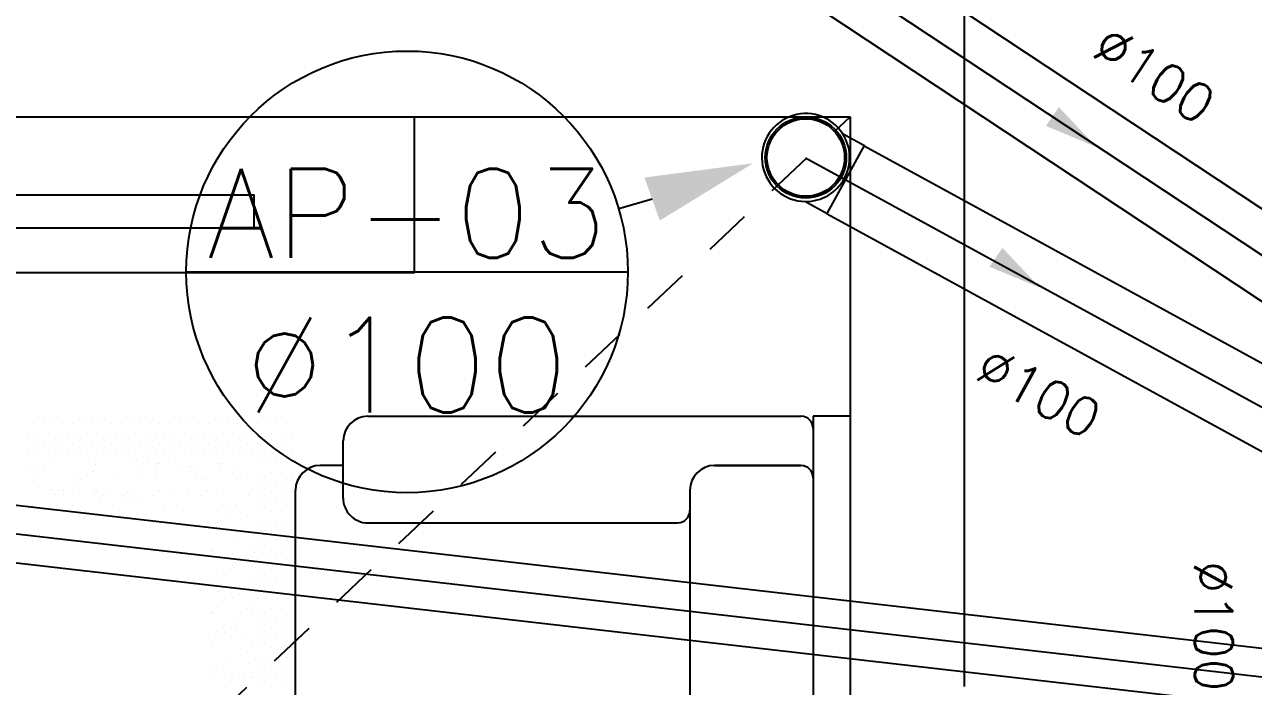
# Model space of a CAD drawing. Header units: millimetres. Extents: x 3923 to 4120, y 744 to 867.
# Drawn here: x 3979.021 to 3982.251, y 831.675 to 833.414 of the extents above; entities that cross this region are included whole.
import ezdxf
from ezdxf.enums import TextEntityAlignment as Align

# ---------------------------------------------------------------- set-up
doc = ezdxf.new("R2010")
doc.units = ezdxf.units.MM
doc.linetypes.add('HIDDEN2', pattern=[0.1875, 0.125, -0.0625])
for name, color, linetype in [('-HIDRO', 8, 'Continuous'), ('A-PEN-C', 4, 'Continuous'), ('Texto-Tubos', 7, 'Continuous'), ('TigreCad', 3, 'Continuous'), ('Tinterno', 9, 'Continuous'), ('TUBULAÇÃO_ESGOTO', 5, 'Continuous')]:
    doc.layers.add(name, color=color, linetype=linetype)
doc.styles.add('ROMANS', font='romans__.ttf', dxfattribs={"height": 0.1})
doc.styles.add('TCTUBOS-TXT', font='txt.shx')

# ---------------------------------------------------------------- blocks, each defined once
blk = doc.blocks.new('A$C7AFB675E')
at = {"color": 8}
for p, q in [((3.5035, 3.7432), (3.5035, 3.6832)), ((3.5035, 3.7432), (5.1585, 3.7432)), ((3.5035, 3.6832), (3.5635, 3.6832)), ((3.5235, 3.6832), (3.6035, 3.6832)), ((3.6035, 3.6832), (4.3135, 3.6832)), ((3.5035, 2.9606), (3.5035, 3.6632)), ((3.5835, 3.5232), (3.5835, 3.6632)), ((3.5835, 3.6632), (3.5835, 3.5232)), ((3.6235, 3.4832), (4.2935, 3.4832)), ((3.6765, 2.9606), (3.6765, 3.4632)), ((3.6365, 2.9206), (3.5435, 2.9206)), ((3.5835, 2.9206), (3.5835, 2.8832)), ((3.5835, 2.9206), (3.5835, 2.8832)), ((3.5319, 2.836), (3.5319, 2.836)), ((3.5634, 2.836), (3.5634, 2.836)), ((3.5949, 2.836), (3.5949, 2.836)), ((4.2935, 2.8432), (3.6235, 2.8432)), ((3.6264, 2.836), (3.6264, 2.836)), ((3.6579, 2.836), (3.6579, 2.836)), ((3.6894, 2.836), (3.6894, 2.836)), ((3.7209, 2.836), (3.7209, 2.836)), ((3.7524, 2.836), (3.7524, 2.836)), ((3.7839, 2.836), (3.7839, 2.836)), ((3.8154, 2.836), (3.8154, 2.836)), ((3.8469, 2.836), (3.8469, 2.836)), ((3.8784, 2.836), (3.8784, 2.836)), ((3.9099, 2.836), (3.9099, 2.836)), ((3.9414, 2.836), (3.9414, 2.836)), ((3.5162, 2.8282), (3.5162, 2.8282)), ((3.5162, 2.8124), (3.5162, 2.8124)), ((3.5319, 2.8203), (3.5319, 2.8203)), ((3.5477, 2.8282), (3.5477, 2.8282)), ((3.5477, 2.8124), (3.5477, 2.8124)), ((3.5634, 2.8203), (3.5634, 2.8203)), ((3.5792, 2.8282), (3.5792, 2.8282)), ((3.5792, 2.8124), (3.5792, 2.8124)), ((3.5949, 2.8203), (3.5949, 2.8203)), ((3.6107, 2.8282), (3.6107, 2.8282)), ((3.6107, 2.8124), (3.6107, 2.8124)), ((3.6264, 2.8203), (3.6264, 2.8203)), ((3.6422, 2.8282), (3.6422, 2.8282)), ((3.6422, 2.8124), (3.6422, 2.8124)), ((3.6579, 2.8203), (3.6579, 2.8203)), ((3.6737, 2.8282), (3.6737, 2.8282)), ((3.6737, 2.8124), (3.6737, 2.8124)), ((3.6894, 2.8203), (3.6894, 2.8203)), ((3.7052, 2.8282), (3.7052, 2.8282)), ((3.7052, 2.8124), (3.7052, 2.8124)), ((3.7209, 2.8203), (3.7209, 2.8203)), ((3.7367, 2.8282), (3.7367, 2.8282)), ((3.7367, 2.8124), (3.7367, 2.8124)), ((3.7524, 2.8203), (3.7524, 2.8203)), ((3.7682, 2.8282), (3.7682, 2.8282)), ((3.7682, 2.8124), (3.7682, 2.8124)), ((3.7839, 2.8203), (3.7839, 2.8203)), ((3.7997, 2.8282), (3.7997, 2.8282)), ((3.7997, 2.8124), (3.7997, 2.8124)), ((3.8154, 2.8203), (3.8154, 2.8203)), ((3.8312, 2.8282), (3.8312, 2.8282)), ((3.8312, 2.8124), (3.8312, 2.8124)), ((3.8469, 2.8203), (3.8469, 2.8203)), ((3.8627, 2.8282), (3.8627, 2.8282)), ((3.8627, 2.8124), (3.8627, 2.8124)), ((3.8784, 2.8203), (3.8784, 2.8203)), ((3.8942, 2.8282), (3.8942, 2.8282)), ((3.8942, 2.8124), (3.8942, 2.8124)), ((3.9099, 2.8203), (3.9099, 2.8203)), ((3.9257, 2.8282), (3.9257, 2.8282)), ((3.9257, 2.8124), (3.9257, 2.8124)), ((3.9414, 2.8203), (3.9414, 2.8203)), ((3.5162, 2.7967), (3.5162, 2.7967)), ((3.5319, 2.8045), (3.5319, 2.8045)), ((3.5477, 2.7967), (3.5477, 2.7967)), ((3.5634, 2.8045), (3.5634, 2.8045)), ((3.5792, 2.7967), (3.5792, 2.7967)), ((3.5949, 2.8045), (3.5949, 2.8045)), ((3.6107, 2.7967), (3.6107, 2.7967)), ((3.6264, 2.8045), (3.6264, 2.8045)), ((3.6422, 2.7967), (3.6422, 2.7967)), ((3.6579, 2.8045), (3.6579, 2.8045)), ((3.6737, 2.7967), (3.6737, 2.7967)), ((3.6894, 2.8045), (3.6894, 2.8045)), ((3.7052, 2.7967), (3.7052, 2.7967)), ((3.7209, 2.8045), (3.7209, 2.8045)), ((3.7367, 2.7967), (3.7367, 2.7967)), ((3.7524, 2.8045), (3.7524, 2.8045)), ((3.7682, 2.7967), (3.7682, 2.7967)), ((3.7839, 2.8045), (3.7839, 2.8045)), ((3.7997, 2.7967), (3.7997, 2.7967)), ((3.8154, 2.8045), (3.8154, 2.8045)), ((3.8312, 2.7967), (3.8312, 2.7967)), ((3.8469, 2.8045), (3.8469, 2.8045)), ((3.8627, 2.7967), (3.8627, 2.7967)), ((3.8784, 2.8045), (3.8784, 2.8045)), ((3.8942, 2.7967), (3.8942, 2.7967)), ((3.9099, 2.8045), (3.9099, 2.8045)), ((3.9257, 2.7967), (3.9257, 2.7967)), ((3.9414, 2.8045), (3.9414, 2.8045)), ((3.5162, 2.7809), (3.5162, 2.7809)), ((3.5319, 2.7888), (3.5319, 2.7888)), ((3.5319, 2.773), (3.5319, 2.773)), ((3.5477, 2.7809), (3.5477, 2.7809)), ((3.5634, 2.7888), (3.5634, 2.7888)), ((3.5634, 2.773), (3.5634, 2.773)), ((3.5792, 2.7809), (3.5792, 2.7809)), ((3.5949, 2.7888), (3.5949, 2.7888)), ((3.6107, 2.7809), (3.6107, 2.7809)), ((3.6247, 2.7727), (3.6247, 2.7727)), ((3.6264, 2.7888), (3.6264, 2.7888)), ((3.6422, 2.7809), (3.6422, 2.7809)), ((3.6579, 2.7888), (3.6579, 2.7888)), ((3.6737, 2.7809), (3.6737, 2.7809)), ((3.6894, 2.7888), (3.6894, 2.7888)), ((3.7052, 2.7809), (3.7052, 2.7809)), ((3.7209, 2.7888), (3.7209, 2.7888)), ((3.7254, 2.7763), (3.7254, 2.7763)), ((3.7309, 2.7751), (3.7309, 2.7751)), ((3.7367, 2.7809), (3.7367, 2.7809)), ((3.7524, 2.7888), (3.7524, 2.7888)), ((3.7682, 2.7809), (3.7682, 2.7809)), ((3.7739, 2.7747), (3.7739, 2.7747)), ((3.7839, 2.7888), (3.7839, 2.7888)), ((3.7997, 2.7809), (3.7997, 2.7809)), ((3.8154, 2.7888), (3.8154, 2.7888)), ((3.8225, 2.7731), (3.8225, 2.7731)), ((3.8312, 2.7809), (3.8312, 2.7809)), ((3.8469, 2.7888), (3.8469, 2.7888)), ((3.8627, 2.7809), (3.8627, 2.7809)), ((3.8711, 2.7715), (3.8711, 2.7715)), ((3.8777, 2.7755), (3.8777, 2.7755)), ((3.8784, 2.7888), (3.8784, 2.7888)), ((3.8942, 2.7809), (3.8942, 2.7809)), ((3.9099, 2.7888), (3.9099, 2.7888)), ((3.9257, 2.7809), (3.9257, 2.7809)), ((3.9264, 2.7732), (3.9264, 2.7732)), ((3.9414, 2.7888), (3.9414, 2.7888)), ((3.5162, 2.7652), (3.5162, 2.7652)), ((3.5319, 2.7573), (3.5319, 2.7573)), ((3.5477, 2.7652), (3.5477, 2.7652)), ((3.5634, 2.7573), (3.5634, 2.7573)), ((3.5976, 2.7537), (3.5976, 2.7537)), ((3.6289, 2.7681), (3.6289, 2.7681)), ((3.6319, 2.7678), (3.6319, 2.7678)), ((3.6642, 2.7647), (3.6642, 2.7647)), ((3.6882, 2.7581), (3.6882, 2.7581)), ((3.7185, 2.7703), (3.7185, 2.7703)), ((3.7291, 2.762), (3.7291, 2.762)), ((3.7826, 2.7673), (3.7826, 2.7673)), ((3.793, 2.7519), (3.793, 2.7519)), ((3.8109, 2.7693), (3.8109, 2.7693)), ((3.8151, 2.7647), (3.8151, 2.7647)), ((3.8597, 2.7629), (3.8597, 2.7629)), ((3.8845, 2.7649), (3.8845, 2.7649)), ((3.9047, 2.7668), (3.9047, 2.7668)), ((3.9196, 2.77), (3.9196, 2.77)), ((3.9246, 2.7601), (3.9246, 2.7601)), ((3.9408, 2.7551), (3.9408, 2.7551)), ((3.5162, 2.7494), (3.5162, 2.7494)), ((3.5162, 2.7337), (3.5162, 2.7337)), ((3.5319, 2.7415), (3.5319, 2.7415)), ((3.5477, 2.7494), (3.5477, 2.7494)), ((3.5477, 2.7337), (3.5477, 2.7337)), ((3.5634, 2.7415), (3.5634, 2.7415)), ((3.5932, 2.7499), (3.5932, 2.7499)), ((3.5958, 2.7406), (3.5958, 2.7406)), ((3.6033, 2.747), (3.6033, 2.747)), ((3.649, 2.7462), (3.649, 2.7462)), ((3.6519, 2.7454), (3.6519, 2.7454)), ((3.695, 2.7474), (3.695, 2.7474)), ((3.7005, 2.7438), (3.7005, 2.7438)), ((3.7264, 2.7415), (3.7264, 2.7415)), ((3.7414, 2.7452), (3.7414, 2.7452)), ((3.7457, 2.7406), (3.7457, 2.7406)), ((3.749, 2.7422), (3.749, 2.7422)), ((3.7513, 2.7377), (3.7513, 2.7377)), ((3.7913, 2.7388), (3.7913, 2.7388)), ((3.7976, 2.7406), (3.7976, 2.7406)), ((3.8352, 2.7427), (3.8352, 2.7427)), ((3.8457, 2.747), (3.8457, 2.747)), ((3.8461, 2.7391), (3.8461, 2.7391)), ((3.8947, 2.7375), (3.8947, 2.7375)), ((3.9219, 2.7396), (3.9219, 2.7396)), ((3.9277, 2.7418), (3.9277, 2.7418)), ((3.9319, 2.7371), (3.9319, 2.7371)), ((3.5162, 2.7179), (3.5162, 2.7179)), ((3.5319, 2.7258), (3.5319, 2.7258)), ((3.5477, 2.7179), (3.5477, 2.7179)), ((3.5634, 2.7258), (3.5634, 2.7258)), ((3.5796, 2.7221), (3.5796, 2.7221)), ((3.58, 2.7166), (3.58, 2.7166)), ((3.5931, 2.7201), (3.5931, 2.7201)), ((3.6286, 2.715), (3.6286, 2.715)), ((3.6563, 2.7295), (3.6563, 2.7295)), ((3.658, 2.7174), (3.658, 2.7174)), ((3.6597, 2.7305), (3.6597, 2.7305)), ((3.672, 2.7211), (3.672, 2.7211)), ((3.6763, 2.7165), (3.6763, 2.7165)), ((3.6771, 2.7134), (3.6771, 2.7134)), ((3.7257, 2.7118), (3.7257, 2.7118)), ((3.7581, 2.7271), (3.7581, 2.7271)), ((3.7658, 2.7186), (3.7658, 2.7186)), ((3.7886, 2.7183), (3.7886, 2.7183)), ((3.8144, 2.7174), (3.8144, 2.7174)), ((3.8535, 2.7155), (3.8535, 2.7155)), ((3.8552, 2.7286), (3.8552, 2.7286)), ((3.8582, 2.7177), (3.8582, 2.7177)), ((3.8625, 2.713), (3.8625, 2.713)), ((3.9088, 2.7266), (3.9088, 2.7266)), ((3.5162, 2.7022), (3.5162, 2.7022)), ((3.5319, 2.71), (3.5319, 2.71)), ((3.5319, 2.6943), (3.5319, 2.6943)), ((3.5477, 2.7022), (3.5477, 2.7022)), ((3.5634, 2.71), (3.5634, 2.71)), ((3.5634, 2.6943), (3.5634, 2.6943)), ((3.6026, 2.697), (3.6026, 2.697)), ((3.6068, 2.6923), (3.6068, 2.6923)), ((3.625, 2.6999), (3.625, 2.6999)), ((3.7194, 2.7092), (3.7194, 2.7092)), ((3.7219, 2.7073), (3.7219, 2.7073)), ((3.7743, 2.7103), (3.7743, 2.7103)), ((3.8212, 2.7067), (3.8212, 2.7067)), ((3.8228, 2.7087), (3.8228, 2.7087)), ((3.8714, 2.7071), (3.8714, 2.7071)), ((3.9174, 2.7054), (3.9174, 2.7054)), ((3.9199, 2.7055), (3.9199, 2.7055)), ((3.5162, 2.6864), (3.5162, 2.6864)), ((3.5319, 2.6785), (3.5319, 2.6785)), ((3.5477, 2.6864), (3.5477, 2.6864)), ((3.5634, 2.6785), (3.5634, 2.6785)), ((3.5869, 2.6728), (3.5869, 2.6728)), ((3.5886, 2.6859), (3.5886, 2.6859)), ((3.6025, 2.681), (3.6025, 2.681)), ((3.6318, 2.6893), (3.6318, 2.6893)), ((3.5162, 2.6707), (3.5162, 2.6707)), ((3.5162, 2.6549), (3.5162, 2.6549)), ((3.5319, 2.6628), (3.5319, 2.6628)), ((3.5477, 2.6707), (3.5477, 2.6707)), ((3.5477, 2.6549), (3.5477, 2.6549)), ((3.5634, 2.6628), (3.5634, 2.6628)), ((3.5842, 2.6523), (3.5842, 2.6523)), ((3.593, 2.6714), (3.593, 2.6714)), ((3.6269, 2.6704), (3.6269, 2.6704)), ((3.5162, 2.6392), (3.5162, 2.6392)), ((3.5319, 2.647), (3.5319, 2.647)), ((3.5477, 2.6392), (3.5477, 2.6392)), ((3.5634, 2.647), (3.5634, 2.647)), ((3.5776, 2.6485), (3.5776, 2.6485)), ((3.6261, 2.647), (3.6261, 2.647)), ((3.6491, 2.6496), (3.6491, 2.6496)), ((3.5162, 2.6234), (3.5162, 2.6234)), ((3.5319, 2.6313), (3.5319, 2.6313)), ((3.5319, 2.6155), (3.5319, 2.6155)), ((3.5477, 2.6234), (3.5477, 2.6234)), ((3.5634, 2.6313), (3.5634, 2.6313)), ((3.5634, 2.6155), (3.5634, 2.6155)), ((3.5797, 2.6181), (3.5797, 2.6181)), ((3.5804, 2.6212), (3.5804, 2.6212)), ((3.5847, 2.6166), (3.5847, 2.6166)), ((3.6028, 2.6166), (3.6028, 2.6166)), ((3.6248, 2.6215), (3.6248, 2.6215)), ((3.6464, 2.6291), (3.6464, 2.6291)), ((3.5162, 2.6077), (3.5162, 2.6077)), ((3.5319, 2.5998), (3.5319, 2.5998)), ((3.5477, 2.6077), (3.5477, 2.6077)), ((3.5634, 2.5998), (3.5634, 2.5998)), ((3.578, 2.605), (3.578, 2.605)), ((3.5929, 2.5929), (3.5929, 2.5929)), ((3.6048, 2.5947), (3.6048, 2.5947)), ((3.6316, 2.6108), (3.6316, 2.6108)), ((3.6419, 2.5948), (3.6419, 2.5948)), ((3.5162, 2.5919), (3.5162, 2.5919)), ((3.5162, 2.5762), (3.5162, 2.5762)), ((3.5319, 2.584), (3.5319, 2.584)), ((3.5477, 2.5919), (3.5477, 2.5919)), ((3.5477, 2.5762), (3.5477, 2.5762)), ((3.5634, 2.584), (3.5634, 2.584)), ((3.5753, 2.5845), (3.5753, 2.5845)), ((3.5767, 2.5826), (3.5767, 2.5826)), ((3.6253, 2.581), (3.6253, 2.581)), ((3.6402, 2.5817), (3.6402, 2.5817)), ((3.5162, 2.5604), (3.5162, 2.5604)), ((3.5319, 2.5683), (3.5319, 2.5683)), ((3.5319, 2.5525), (3.5319, 2.5525)), ((3.5477, 2.5604), (3.5477, 2.5604)), ((3.5634, 2.5683), (3.5634, 2.5683)), ((3.5634, 2.5525), (3.5634, 2.5525)), ((3.6278, 2.5696), (3.6278, 2.5696)), ((3.632, 2.5649), (3.632, 2.5649)), ((3.6375, 2.5612), (3.6375, 2.5612)), ((3.5162, 2.5447), (3.5162, 2.5447)), ((3.5319, 2.5368), (3.5319, 2.5368)), ((3.5477, 2.5447), (3.5477, 2.5447)), ((3.5634, 2.5368), (3.5634, 2.5368)), ((3.6004, 2.5485), (3.6004, 2.5485)), ((3.6247, 2.543), (3.6247, 2.543)), ((3.6315, 2.5324), (3.6315, 2.5324)), ((3.6489, 2.5469), (3.6489, 2.5469)), ((3.5162, 2.5289), (3.5162, 2.5289)), ((3.5162, 2.5132), (3.5162, 2.5132)), ((3.5319, 2.521), (3.5319, 2.521)), ((3.5477, 2.5289), (3.5477, 2.5289)), ((3.5477, 2.5132), (3.5477, 2.5132)), ((3.5634, 2.521), (3.5634, 2.521)), ((3.577, 2.5181), (3.577, 2.5181)), ((3.5827, 2.5189), (3.5827, 2.5189)), ((3.5927, 2.5145), (3.5927, 2.5145)), ((3.6256, 2.5165), (3.6256, 2.5165)), ((3.6312, 2.5139), (3.6312, 2.5139)), ((3.633, 2.527), (3.633, 2.527)), ((3.5162, 2.4974), (3.5162, 2.4974)), ((3.5319, 2.5053), (3.5319, 2.5053)), ((3.5477, 2.4974), (3.5477, 2.4974)), ((3.5634, 2.5053), (3.5634, 2.5053)), ((3.6056, 2.4938), (3.6056, 2.4938)), ((3.6285, 2.4934), (3.6285, 2.4934)), ((3.5162, 2.4817), (3.5162, 2.4817)), ((3.5319, 2.4895), (3.5319, 2.4895)), ((3.5319, 2.4738), (3.5319, 2.4738)), ((3.5477, 2.4817), (3.5477, 2.4817)), ((3.5634, 2.4895), (3.5634, 2.4895)), ((3.5634, 2.4738), (3.5634, 2.4738)), ((3.5995, 2.4825), (3.5995, 2.4825)), ((3.6099, 2.4892), (3.6099, 2.4892)), ((3.6481, 2.481), (3.6481, 2.481)), ((3.5162, 2.4659), (3.5162, 2.4659)), ((3.5319, 2.458), (3.5319, 2.458)), ((3.5477, 2.4659), (3.5477, 2.4659)), ((3.5634, 2.458), (3.5634, 2.458)), ((3.624, 2.4592), (3.624, 2.4592)), ((3.6246, 2.4645), (3.6246, 2.4645)), ((3.63, 2.4673), (3.63, 2.4673)), ((3.6313, 2.4539), (3.6313, 2.4539)), ((3.5162, 2.4502), (3.5162, 2.4502)), ((3.5162, 2.4344), (3.5162, 2.4344)), ((3.5319, 2.4423), (3.5319, 2.4423)), ((3.5477, 2.4502), (3.5477, 2.4502)), ((3.5477, 2.4344), (3.5477, 2.4344)), ((3.5634, 2.4423), (3.5634, 2.4423)), ((3.5746, 2.4501), (3.5746, 2.4501)), ((3.5926, 2.436), (3.5926, 2.436)), ((3.6223, 2.4461), (3.6223, 2.4461)), ((3.6232, 2.4485), (3.6232, 2.4485)), ((3.5162, 2.4187), (3.5162, 2.4187)), ((3.5319, 2.4265), (3.5319, 2.4265)), ((3.5477, 2.4187), (3.5477, 2.4187)), ((3.5634, 2.4265), (3.5634, 2.4265)), ((3.5835, 2.4181), (3.5835, 2.4181)), ((3.5878, 2.4134), (3.5878, 2.4134)), ((3.5998, 2.4181), (3.5998, 2.4181)), ((3.6196, 2.4256), (3.6196, 2.4256)), ((3.6484, 2.4165), (3.6484, 2.4165)), ((3.5319, 2.4108), (3.5319, 2.4108)), ((3.5634, 2.4108), (3.5634, 2.4108))]:
    blk.add_line(p, q, dxfattribs=at)
for centre, radius, start, end in [((3.5235, 3.6632), 0.02, 90, 180), ((3.6035, 3.6632), 0.02, 90, 180), ((3.6035, 3.6632), 0.02, 90, 180), ((3.6235, 3.5232), 0.04, 180, 270), ((3.6235, 3.5232), 0.04, 180, 270), ((3.6565, 3.4632), 0.02, 0, 90), ((3.5435, 2.9606), 0.04, 180, 270), ((3.6365, 2.9606), 0.04, 270, 0), ((3.6235, 2.8832), 0.04, 180, 270)]:
    blk.add_arc(centre, radius, start, end, dxfattribs=at)
blk = doc.blocks.new('j9n100s')
at = {"layer": 'TigreCad'}
for p, q in [((27.3, 50.8), (60, 50.8)), ((27.3, -50.8), (60, -50.8))]:
    blk.add_line(p, q, dxfattribs=at)
blk.add_circle((0, 0), 53.2, dxfattribs=at)
for start, end in [(61.785, 298.215), (298.215, 61.785)]:
    blk.add_arc((0, 0), 57.7, start, end, dxfattribs=at)
at = {"layer": 'Tinterno'}
blk.add_line((60, -50.8), (60, 50.8), dxfattribs=at)
blk.add_circle((0, 0), 51, dxfattribs=at)

msp = doc.modelspace()

# ---------------------------------------------------------------- linework, layer by layer
at = {"layer": '-HIDRO', "linetype": 'Continuous'}
for p, q in [((3981.4908, 840.1912), (3981.4908, 831.6745)), ((3976.1908, 833.1712), (3981.1908, 833.1712)), ((3981.1908, 833.1712), (3981.1908, 831.6745))]:
    msp.add_line(p, q, dxfattribs=at)
at = {"layer": '-HIDRO', "linetype": 'HIDDEN2'}
msp.add_line((3973.7908, 826.1778), (3981.1908, 833.1712), dxfattribs=at)
at = {"layer": '-HIDRO'}
for points in [[(3976.1908, 833.1712), (3980.0446, 833.1712), (3980.0446, 832.7609), (3976.1908, 832.7609)], [(3979.6247, 832.8798), (3979.6247, 832.9653), (3977.3288, 832.9653), (3977.3288, 832.8798)]]:
    msp.add_lwpolyline(points, close=True, dxfattribs=at)
at = {"layer": 'A-PEN-C'}
for p, q in [((3980.6704, 832.9552), (3980.5825, 832.929)), ((3979.4458, 832.7638), (3980.6065, 832.7638))]:
    msp.add_line(p, q, dxfattribs=at)
msp.add_circle((3980.0262, 832.7638), 0.5803, dxfattribs=at)
msp.add_solid([(3980.9359, 833.0492), (3980.6904, 832.8986), (3980.6503, 833.0118)], dxfattribs=at)
at = {"layer": 'TigreCad'}
for p, q in [((3981.2258, 833.6225), (3983.3448, 832.2199)), ((3981.1136, 833.453), (3983.3448, 831.9763)), ((3981.2277, 833.0949), (3983.3935, 831.9114)), ((3971.5929, 833.0013), (3983.3448, 831.6523)), ((3981.1303, 832.9165), (3983.2961, 831.7331)), ((3971.5757, 832.8512), (3983.3448, 831.5003))]:
    msp.add_line(p, q, dxfattribs=at)
at = {"layer": 'TUBULAÇÃO_ESGOTO'}
for p, q in [((3981.0696, 833.604), (3983.3448, 832.0981)), ((3981.0734, 833.0634), (3983.3448, 831.8222)), ((3971.3111, 832.9576), (3983.3448, 831.5763))]:
    msp.add_line(p, q, dxfattribs=at)
for points in [[(3981.8382, 833.0919), (3981.7053, 833.1473), (3981.7394, 833.1967)], [(3981.6899, 832.7221), (3981.557, 832.7775), (3981.5911, 832.8269)]]:
    msp.add_solid(points, dxfattribs=at)

# ---------------------------------------------------------------- block references
at = {"layer": '-HIDRO', "ltscale": 0.35, "xscale": 1.62, "yscale": 1.62, "zscale": 1.62, "rotation": 270}
msp.add_blockref('A$C7AFB675E', (3975.1269, 838.0603), dxfattribs=at)
at = {"layer": 'TigreCad', "xscale": 0.002, "yscale": 0.002, "zscale": 0.002, "rotation": 331.3457351754378}
msp.add_blockref('j9n100s', (3981.0742, 833.0643), dxfattribs=at)

# ---------------------------------------------------------------- texts
at = {"layer": 'A-PEN-C', "style": 'ROMANS'}
for s, height, p in [('AP-03', 0.234, (3980.0262, 832.8009)), ('%%C100', 0.24935, (3980.0247, 832.3945))]:
    msp.add_text(s, height=height, dxfattribs=at).set_placement(p, align=Align.CENTER)
at = {"layer": 'Texto-Tubos', "style": 'TCTUBOS-TXT'}
for rotation, p in [(326.4997, (3981.963, 833.2409)), (331.3457, (3981.6628, 832.4039)), (270.4648, (3982.0961, 831.8327))]:
    msp.add_text('%%C100', height=0.1, rotation=rotation, dxfattribs=at).set_placement(p, align=Align.CENTER)

doc.saveas('drawing.dxf')
